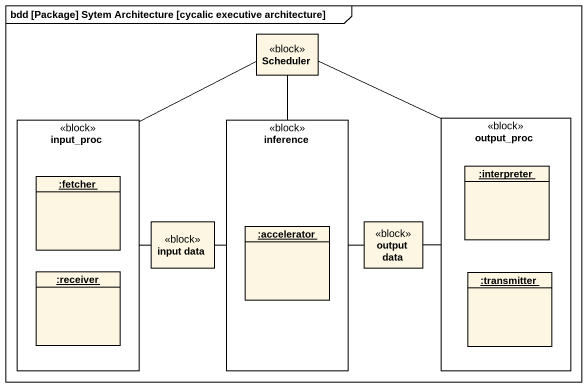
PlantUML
@startuml
mainframe bdd [Package] Sytem Architecture [cycalic executive architecture]
hide circle
hide empty members
class Scheduler <<block>>
rectangle input_proc <<block>> {
  object ":fetcher" as fetcher
  object ":receiver" as receiver
}
rectangle inference <<block>> {
  object ":accelerator" as accelerator
}
rectangle output_proc <<block>> {
  object ":interpreter" as interpreter
  object ":transmitter" as transmitter
}
class "input data" as input_data <<block>>
class "output data" as output_data <<block>>
Scheduler -- input_proc
Scheduler -- inference
Scheduler -- output_proc
input_proc -right- input_data
inference -right- output_data
output_proc -left- output_data
input_data -right- inference
@enduml
